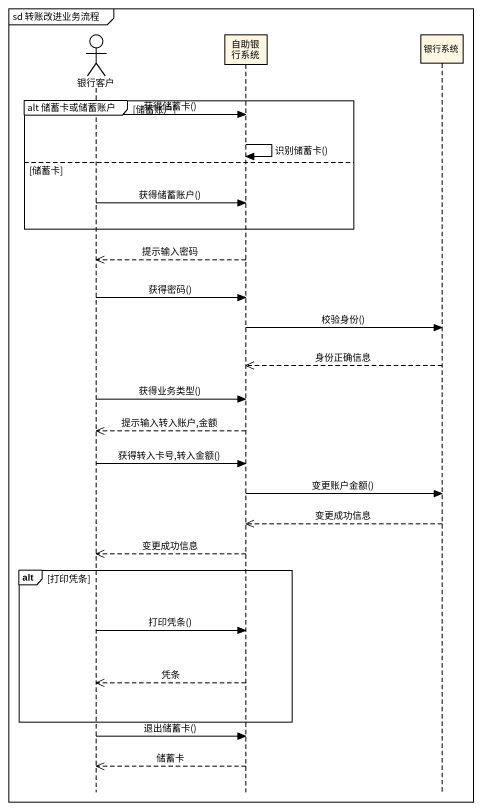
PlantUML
@startuml
mainframe sd 转账改进业务流程
hide footbox
actor 银行客户
participant 自助银行系统
participant 银行系统

group alt 储蓄卡或储蓄账户 [储蓄账户]
  银行客户 -> 自助银行系统 : 获得储蓄卡()
  自助银行系统 -> 自助银行系统 : 识别储蓄卡()
else 储蓄卡
  银行客户 -> 自助银行系统 : 获得储蓄账户()
end
自助银行系统 -->> 银行客户 : 提示输入密码
银行客户 -> 自助银行系统 : 获得密码()
自助银行系统 -> 银行系统 : 校验身份()
银行系统 -->> 自助银行系统 : 身份正确信息
银行客户 -> 自助银行系统 : 获得业务类型()
自助银行系统 -->> 银行客户 : 提示输入转入账户,金额
银行客户 -> 自助银行系统 : 获得转入卡号,转入金额()
自助银行系统 -> 银行系统 : 变更账户金额()
银行系统 -->> 自助银行系统 : 变更成功信息
自助银行系统 -->> 银行客户 : 变更成功信息
alt 打印凭条
  银行客户 -> 自助银行系统 : 打印凭条()
  自助银行系统 -->> 银行客户 : 凭条
end
银行客户 -> 自助银行系统 : 退出储蓄卡()
自助银行系统 -->> 银行客户 : 储蓄卡
@enduml
